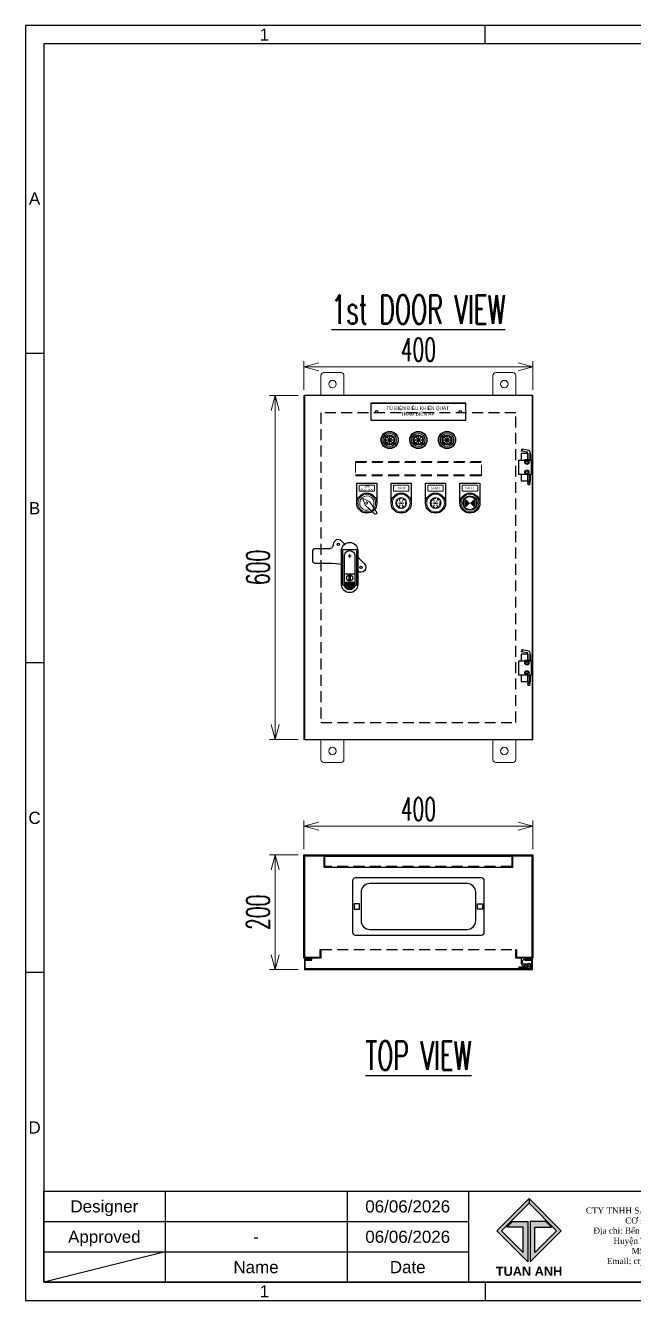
# Model space of a CAD drawing. Header units: millimetres. Extents: x -104279 to -34270, y 22549 to 46153.
# Drawn here: x -104279 to -103218, y 43929 to 46153 of the extents above; entities that cross this region are included whole.
import ezdxf
from ezdxf.enums import TextEntityAlignment as Align

# ---------------------------------------------------------------- set-up
doc = ezdxf.new("R2010")
doc.units = ezdxf.units.MM
doc.header["$LTSCALE"] = 3
for name, pattern in [('ACAD_ISO04W100', [30, 24, -3, 0, -3]), ('ASVLTYPE', [0.75, 0.5, -0.25]), ('HIDDEN', [9.525, 6.35, -3.175])]:
    doc.linetypes.add(name, pattern=pattern)
for name, color, linetype, lineweight in [('0 TĂNG CỨNG', 7, 'Continuous', 15), ('07', 5, 'Continuous', 5), ('@.DM. NÉT ĐỨT', 8, 'HIDDEN', 9), ('Line-Continous', 5, 'Continuous', 5)]:
    doc.layers.add(name, color=color, linetype=linetype, lineweight=lineweight)
for name, color, linetype in [('@.TEXT', 7, 'Continuous'), ('@.VISIBLE', 7, 'Continuous'), ('centerline', 6, 'ACAD_ISO04W100'), ('Comp-sub', 6, 'Continuous'), ('dim', 7, 'Continuous'), ('EQUIPMENT', 4, 'Continuous'), ('equipments', 2, 'Continuous'), ('hw_Punch', 3, 'Continuous'), ('Layer cho khung tu', 7, 'Continuous'), ('METERING', 3, 'Continuous')]:
    doc.layers.add(name, color=color, linetype=linetype)
doc.styles.add('Ann_w01', font='romans.shx', dxfattribs={"width": 0.6, "bigfont": 'chineset.shx'})
doc.styles.add('Arial', font='arial.ttf')
doc.styles.get("Standard").update_dxf_attribs({"font": 'arial.ttf'})
doc.styles.add('Tahoma (Input Text)', font='tahoma.ttf')
doc.dimstyles.new('Dim 01_SC20', dxfattribs={"dimscale": 20, "dimtxt": 2, "dimasz": 1.3, "dimexe": 0.5, "dimexo": 0.5, "dimgap": 0.5, "dimtad": 1, "dimdec": 1, "dimzin": 12, "dimdsep": 46, "dimtxsty": 'Ann_w01', "dimblk": 'OPEN30', "dimcen": 1.5, "dimclrd": 6, "dimclre": 6, "dimclrt": 3, "dimadec": 1, "dimazin": 3, "dimtm": 1e-09, "dimtfac": 1, "dimtdec": 1, "dimtix": 1, "dimtmove": 0, "dimatfit": 3, "dimldrblk": 'OPEN30', "dimfxl": 0, "dimtolj": 1, "dimlwd": 20, "dimlwe": 20, "dimarcsym": 0})

# ---------------------------------------------------------------- blocks, each defined once
blk = doc.blocks.new('A$C4dbb82d6')
at = {"layer": '@.VISIBLE'}
h = blk.add_hatch(color=30, dxfattribs=at)
h.dxf.hatch_style = 1
h.paths.add_polyline_path([(0.21, 4.97), (3.62, 1.56), (3.62, 5.97), (1.92, 5.97), (1.3, 5.35), (3.12, 5.35), (3.12, 2.59), (0.74, 4.97), (3.75, 7.98), (3.75, 8.51)])
h = blk.add_hatch(color=150, dxfattribs=at)
h.dxf.hatch_style = 1
h.paths.add_polyline_path([(6.76, 4.97), (4.37, 2.59), (4.37, 5.35), (6.2, 5.35), (5.58, 5.97), (3.88, 5.97), (3.88, 1.56), (7.29, 4.97), (3.75, 8.51), (3.75, 7.98)])
at = {"layer": '@.VISIBLE', "color": 30}
blk.add_lwpolyline([(3.62, 5.97), (3.62, 1.56), (0.21, 4.97), (3.75, 8.51), (3.75, 7.98), (0.74, 4.97), (3.12, 2.59), (3.12, 5.35), (1.3, 5.35), (1.92, 5.97)], close=True, dxfattribs=at)
at = {"layer": '@.VISIBLE', "color": 150}
blk.add_lwpolyline([(3.88, 5.97), (3.88, 1.56), (7.29, 4.97), (3.75, 8.51), (3.75, 7.98), (6.76, 4.97), (4.37, 2.59), (4.37, 5.35), (6.2, 5.35), (5.58, 5.97)], close=True, dxfattribs=at)
at = {"layer": '@.VISIBLE', "color": 30, "insert": (3.75, 0.51), "char_height": 1, "attachment_point": 5, "style": 'Ann_w01'}
blk.add_mtext_dynamic_manual_height_columns('{\\fArial|b1|i0|c0|p34;\\W1;TUAN ANH}', width=7.5, gutter_width=49.6, heights=[0], dxfattribs=at)
blk = doc.blocks.new('KHUNG BAN VE (Made by Tung)')
at = {"layer": '@.VISIBLE', "color": 8}
for p, q in [((75.75, 207), (75.75, 210)), ((3, 156), (0, 156)), ((3, 105), (0, 105)), ((3, 54), (0, 54)), ((23, 18), (23, 3)), ((53, 18), (53, 3)), ((73, 18), (73, 3)), ((3, 13), (73, 13)), ((3, 8), (73, 8)), ((23, 8), (3, 3)), ((75.75, 3), (75.75, 0))]:
    blk.add_line(p, q, dxfattribs=at)
for points in [[(0, 0), (297, 0), (297, 210), (0, 210)], [(3, 3), (294, 3), (294, 207), (3, 207)], [(3, 18), (294, 18), (294, 3), (3, 3)]]:
    blk.add_lwpolyline(points, close=True, dxfattribs=at)
at = {"xscale": 1.5, "yscale": 1.5, "zscale": 1.5}
blk.add_blockref('A$C4dbb82d6', (77.375, 4.041), dxfattribs=at)
at = {"layer": '@.TEXT', "color": 1, "style": 'Arial'}
for s, p in [('1', (39.375, 208.5)), ('A', (1.5, 181.5)), ('B', (1.5, 130.5)), ('C', (1.5, 79.5)), ('D', (1.5, 28.5)), ('06/06/2026', (63, 15.5)), ('06/06/2026', (63, 10.5)), ('1', (39.375, 1.5))]:
    blk.add_text(s, height=2, dxfattribs=at).set_placement(p, align=Align.MIDDLE_CENTER)
at = {"layer": '@.TEXT', "color": 2, "style": 'Arial'}
for s, p in [('Designer', (13, 15.5)), ('Approved', (13, 10.5)), ('Name', (38, 5.5)), ('Date', (63, 5.5))]:
    blk.add_text(s, height=2, dxfattribs=at).set_placement(p, align=Align.MIDDLE_CENTER)
at = {"layer": '@.TEXT', "color": 1, "style": 'Arial'}
for tag, height, p in [('DESIGNER_NAME', 2, (38, 15.5)), ('PROJECT_CODE', 2, (258.5, 15.5)), ('SCALE', 2, (289, 15.5)), ('APPROVED_NAME', 2, (38, 10.5)), ('CUSTOMER_NAME', 2, (258.5, 10.5)), ('PAGE', 2, (289, 10.5)), ('DRAWING_NAME', 4, (173, 8)), ('TOTAL', 2, (289, 5.5))]:
    blk.add_attdef(tag, text='', height=height, dxfattribs=at).set_placement(p, align=Align.MIDDLE_CENTER)
at = {"layer": '@.VISIBLE', "color": 30, "insert": (106, 10.5), "char_height": 1, "attachment_point": 5, "style": 'Ann_w01'}
blk.add_mtext_dynamic_manual_height_columns('{\\fTimes New Roman|b0|i0|c0|p18;\\W1;CTY TNHH SẢN XUẤT & THƯƠNG MẠI CƠ ĐIỆN TUẤN ANH\\PĐịa chỉ: Bến phà Vạn Phúc, Xã Ninh Sở, Huyện Thanh Trì, TP. Hà Nội\\PMST: 01081588698\\PEmail: ctytuananh68@gmail.com}', width=28.70976, gutter_width=99.197, heights=[0], dxfattribs=at)
blk = doc.blocks.new('HL036-1 Front')
at = {"layer": 'EQUIPMENT', "linetype": 'Continuous'}
for points in [[(4.7, 24), (-6.8, 24), (-6.8, 12.5)], [(4.7, 12.5), (4.7, 25.5), (4.5, 25.9), (4.2, 26.3), (3.8, 26.5), (-6, 28.2), (-5.7, 30.1), (-5.3, 32.1), (-6, 28.2)], [(-5.3, 32.1), (4.5, 30.4), (5.9, 29.9), (7, 29.2), (7.9, 28.1), (8.4, 26.8), (8.6, 25.5), (8.6, 12.5)], [(8.6, 24), (9.7, 24), (9.7, 12.6), (-1, 12.6), (-1, 12.5)], [(4.6, 24), (4.6, 12.6)], [(-6.8, -12.5), (-6.8, -24), (4.7, -24)], [(8.6, -24), (9.7, -24), (9.7, -12.6), (-1, -12.6), (-1, -12.5)], [(4.6, -24), (4.6, -12.6)], [(4.7, -12.5), (4.7, -24.5), (8.6, -24.5), (8.6, -12.5)], [(8.7, -24), (8.7, -12.6)], [(8.6, -27.5), (8.6, -25.2), (4.7, -25.2), (4.7, -27.5)], [(5.2, -24.5), (5.2, -24.5)], [(5.2, -25.1), (5.2, -25.2)], [(8.1, -24.5), (8.1, -24.5)], [(8.1, -25.1), (8.1, -25.2)]]:
    blk.add_lwpolyline(points, dxfattribs=at)
at = {"layer": 'EQUIPMENT', "color": 8, "linetype": 'Continuous'}
blk.add_lwpolyline([(-10.8, -12.5), (-10.8, 12.5), (10.8, 12.5), (10.8, -12.5)], close=True, dxfattribs=at)
at = {"layer": 'EQUIPMENT', "linetype": 'Continuous'}
for points in [[(4.3, -24.5), (9, -24.5), (9, -25.1), (4.3, -25.1)], [(5.6, -30.5), (4.7, -27.5), (8.6, -27.5), (7.7, -30.5)]]:
    blk.add_lwpolyline(points, close=True, dxfattribs=at)
at = {"layer": 'EQUIPMENT', "color": 8, "linetype": 'Continuous'}
for centre, radius in [((3.2, 8.5), 3.75), ((3.2, 8.5), 2.25), ((3.2, -8.5), 3.75), ((3.2, -8.5), 2.25)]:
    blk.add_circle(centre, radius, dxfattribs=at)
blk = doc.blocks.new('HL036-1 Top')
at = {"layer": 'centerline'}
blk.add_lwpolyline([(0, -3), (0, 0.5)], dxfattribs=at)
at = {"layer": 'equipments'}
blk.add_line((-1.6, -15.5), (1.4, -17.2), dxfattribs=at)
blk.add_lwpolyline([(0.8, -10.6), (-4.7, -15.5, -0.18395), (-5.4, -15.8), (-14, -15.8), (-14, -17.8), (-5.4, -17.8, 0.18395), (-3.4, -17), (2.1, -12.1, -3.283219), (1.5, -14.4), (-0.4, -15.1, 3.290044), (0.8, -10.6), (-5, -10.6, -0.414214), (-7.5, -8.1), (-7.5, -5, -0.414214), (-5, -2.5), (6.5, -2.5), (6.5, 0), (-8, 0, 0.414214), (-10, -2), (-10, -8.9, 0.268353), (-8.5, -11.5), (-3.5, -14.4)], format="xyb", dxfattribs=at)
for points in [[(-2.2, 0), (-2.2, -0.5), (-3.8, -2.5)], [(2.2, 0), (2.2, -0.5), (3.8, -2.5)], [(-14, -15.8), (-13.9, -15.8)], [(-13.5, -15.8), (-12.5, -15.8)], [(-13.5, -17.8), (-12.5, -17.8)], [(-4.2, -10.6), (-4.2, -14)], [(2.2, -0.5), (-2.2, -0.5)]]:
    blk.add_lwpolyline(points, dxfattribs=at)
at = {"layer": 'equipments', "color": 8}
blk.add_circle((3.5, -13.7), 2.1, dxfattribs=at)
blk = doc.blocks.new('tai treo')
at = {"layer": '0 TĂNG CỨNG'}
blk.add_lwpolyline([(20, -20), (-20, -20), (-20, 15, -0.414214), (-15, 20), (15, 20, -0.414214), (20, 15)], format="xyb", close=True, dxfattribs=at)
blk.add_circle((0, 0), 6.5, dxfattribs=at)
blk = doc.blocks.new('_Open30')
at = {"color": 0, "linetype": 'ByBlock', "lineweight": -2}
for p, q in [((-1, 0.268), (0, 0)), ((0, 0), (-1, -0.268)), ((0, 0), (-1, 0))]:
    blk.add_line(p, q, dxfattribs=at)
blk = doc.blocks.new('*D678')
at = {"layer": '@.VISIBLE', "color": 6, "lineweight": 20}
for p, q in [((-103803.1, 45507.9), (-103853.1, 45507.9)), ((-103843.1, 44933.9), (-103843.1, 45481.9)), ((-103803.1, 44907.9), (-103853.1, 44907.9))]:
    blk.add_line(p, q, dxfattribs=at)
at = {"layer": 'Defpoints', "color": 0}
for p in [(-103843.1, 45507.9), (-103793.1, 45507.9), (-103793.1, 44907.9)]:
    blk.add_point(p, dxfattribs=at)
at = {"layer": '@.VISIBLE', "color": 6, "lineweight": 20, "xscale": 26, "yscale": 26, "zscale": 26}
for p, rotation in [((-103843.1, 45507.9), 90), ((-103843.1, 44907.9), 270)]:
    blk.add_blockref('_Open30', p, dxfattribs=dict(at, rotation=rotation))
at = {"layer": '@.VISIBLE', "color": 3, "insert": (-103873.1, 45207.9), "char_height": 40, "attachment_point": 5, "rotation": 90, "style": 'Ann_w01'}
blk.add_mtext('\\A1;600', dxfattribs=at)
blk = doc.blocks.new('*D683')
at = {"layer": '@.VISIBLE', "color": 6, "lineweight": 20}
for p, q in [((-103793.1, 45517.9), (-103793.1, 45567.9)), ((-103393.1, 45517.9), (-103393.1, 45567.9)), ((-103767.1, 45557.9), (-103419.1, 45557.9))]:
    blk.add_line(p, q, dxfattribs=at)
at = {"layer": 'Defpoints', "color": 0}
for p in [(-103393.1, 45557.9), (-103793.1, 45507.9), (-103393.1, 45507.9)]:
    blk.add_point(p, dxfattribs=at)
at = {"layer": '@.VISIBLE', "color": 6, "lineweight": 20, "xscale": 26, "yscale": 26, "zscale": 26, "rotation": 180}
blk.add_blockref('_Open30', (-103793.1, 45557.9), dxfattribs=at)
at = {"layer": '@.VISIBLE', "color": 6, "lineweight": 20, "xscale": 26, "yscale": 26, "zscale": 26}
blk.add_blockref('_Open30', (-103393.1, 45557.9), dxfattribs=at)
at = {"layer": '@.VISIBLE', "color": 3, "insert": (-103593.1, 45587.9), "char_height": 40, "attachment_point": 5, "style": 'Ann_w01'}
blk.add_mtext('\\A1;400', dxfattribs=at)
blk = doc.blocks.new('*D685')
at = {"layer": '@.VISIBLE', "color": 6, "lineweight": 20}
for p, q in [((-103803.1, 44706.6), (-103853.1, 44706.6)), ((-103843.1, 44680.6), (-103843.1, 44532.6)), ((-103803.1, 44506.6), (-103853.1, 44506.6))]:
    blk.add_line(p, q, dxfattribs=at)
at = {"layer": 'Defpoints', "color": 0}
for p in [(-103793.1, 44706.6), (-103843.1, 44506.6), (-103793.1, 44506.6)]:
    blk.add_point(p, dxfattribs=at)
at = {"layer": '@.VISIBLE', "color": 6, "lineweight": 20, "xscale": 26, "yscale": 26, "zscale": 26}
for p, rotation in [((-103843.1, 44706.6), 90), ((-103843.1, 44506.6), 270)]:
    blk.add_blockref('_Open30', p, dxfattribs=dict(at, rotation=rotation))
at = {"layer": '@.VISIBLE', "color": 3, "insert": (-103873.1, 44606.6), "char_height": 40, "attachment_point": 5, "rotation": 90, "style": 'Ann_w01'}
blk.add_mtext('\\A1;200', dxfattribs=at)
blk = doc.blocks.new('*D686')
at = {"layer": '@.VISIBLE', "color": 6, "lineweight": 20}
for p, q in [((-103793.1, 44716.6), (-103793.1, 44766.6)), ((-103767.1, 44756.6), (-103419.1, 44756.6)), ((-103393.1, 44716.6), (-103393.1, 44766.6))]:
    blk.add_line(p, q, dxfattribs=at)
at = {"layer": 'Defpoints', "color": 0}
for p in [(-103393.1, 44756.6), (-103793.1, 44706.6), (-103393.1, 44706.6)]:
    blk.add_point(p, dxfattribs=at)
at = {"layer": '@.VISIBLE', "color": 6, "lineweight": 20, "xscale": 26, "yscale": 26, "zscale": 26, "rotation": 180}
blk.add_blockref('_Open30', (-103793.1, 44756.6), dxfattribs=at)
at = {"layer": '@.VISIBLE', "color": 6, "lineweight": 20, "xscale": 26, "yscale": 26, "zscale": 26}
blk.add_blockref('_Open30', (-103393.1, 44756.6), dxfattribs=at)
at = {"layer": '@.VISIBLE', "color": 3, "insert": (-103593.1, 44786.6), "char_height": 40, "attachment_point": 5, "style": 'Ann_w01'}
blk.add_mtext('\\A1;400', dxfattribs=at)
blk = doc.blocks.new('*U531')
at = {"color": 1}
for p, q in [((-7.5, 0), (7.5, 0)), ((5.3, 5.3), (-5.3, -5.3)), ((-5.3, 5.3), (5.3, -5.3)), ((0, -7.5), (0, 7.5))]:
    blk.add_line(p, q, dxfattribs=at)
for radius in [15, 14.5]:
    blk.add_circle((0, 0), radius)
for radius in [8.5, 7.5]:
    blk.add_circle((0, 0), radius, dxfattribs=at)
at = {"layer": 'hw_Punch'}
blk.add_circle((0, 0), 11.5, dxfattribs=at)
blk = doc.blocks.new('*U529')
at = {"color": 2}
for p, q in [((5.3, 5.3), (-5.3, -5.3)), ((-5.3, 5.3), (5.3, -5.3)), ((0, -7.5), (0, 7.5)), ((-7.5, 0), (7.5, 0))]:
    blk.add_line(p, q, dxfattribs=at)
for radius in [15, 14.5]:
    blk.add_circle((0, 0), radius)
for radius in [8.5, 7.5]:
    blk.add_circle((0, 0), radius, dxfattribs=at)
at = {"layer": 'hw_Punch'}
blk.add_circle((0, 0), 11.5, dxfattribs=at)
blk = doc.blocks.new('*U530')
at = {"color": 3}
for p, q in [((5.3, 5.3), (-5.3, -5.3)), ((-5.3, 5.3), (5.3, -5.3)), ((0, -7.5), (0, 7.5)), ((-7.5, 0), (7.5, 0))]:
    blk.add_line(p, q, dxfattribs=at)
for radius in [15, 14.5]:
    blk.add_circle((0, 0), radius)
for radius in [8.5, 7.5]:
    blk.add_circle((0, 0), radius, dxfattribs=at)
at = {"layer": 'hw_Punch'}
blk.add_circle((0, 0), 11.5, dxfattribs=at)
blk = doc.blocks.new('AB301-3-1.2')
at = {"layer": 'equipments'}
h = blk.add_hatch(dxfattribs=at)
h.set_pattern_fill('ACAD_ISO08W100', color=256, scale=0.2)
h.set_pattern_definition([(0, (-457.6669, 429.8814), (0, 1), [4.8, -0.6, 1.2, -0.6])])
h.paths.add_polyline_path([(-6.2, -45.5, 0.414214), (-8.2, -47.5), (-8.2, -49.8, 0.414214), (0, -58, 0.414214), (8.2, -49.8), (8.2, -47.5, 0.414214), (6.2, -45.5)])
at = {"layer": 'centerline'}
for p, q in [((-2.5, 0), (2.5, 0)), ((0, 2.5), (0, -2.5))]:
    blk.add_line(p, q, dxfattribs=at)
at = {"layer": 'equipments'}
blk.add_line((-9.2, -31.5), (9.2, -31.5), dxfattribs=at)
at = {"layer": 'equipments', "color": 8}
for points in [[(-8.6, 20.6), (-14, 26, 0.668179), (-28.5, 20, -0.414214), (-36, 12.5), (-60, 12.5, 0.414214), (-65, 7.5), (-65, -7.5, 0.414214), (-60, -12.5), (-31.6, -12.5), (-23.5, -12.9), (-14.2, -14.1)], [(14.2, -2.2), (26, -14, -0.979003), (14.2, -26.3)]]:
    blk.add_lwpolyline(points, format="xyb", dxfattribs=at)
at = {"layer": 'equipments'}
for points in [[(14.2, 9.2), (14.2, -49.8, -0.414214), (0, -64), (0, -64, -0.414214), (-14.2, -49.8), (-14.2, 9.2, -0.414214), (0, 23.5), (0, 23.5, -0.414214)], [(9.2, 0), (9.2, -49.8, -0.414214), (0, -59, -0.414214), (-9.2, -49.8), (-9.2, 0, -0.414214), (0, 9.2, -0.414214)], [(8.2, -49.8, -0.414214), (0, -58, -0.414214), (-8.2, -49.8), (-8.2, -47.5, -0.414214), (-6.2, -45.5), (6.2, -45.5, -0.414214), (8.2, -47.5)]]:
    blk.add_lwpolyline(points, format="xyb", close=True, dxfattribs=at)
at = {"layer": 'equipments', "color": 8}
blk.add_lwpolyline([(-12, 11.2), (12, 11.2), (12, -51.8), (-12, -51.8)], close=True, dxfattribs=at)
at = {"layer": 'equipments'}
blk.add_lwpolyline([(-1, -35), (1, -35), (1, -42), (-1, -42)], close=True, dxfattribs=at)
at = {"layer": 'equipments', "color": 8}
for centre in [(-20, 20), (20, -20)]:
    blk.add_circle(centre, 2.05, dxfattribs=at)
at = {"layer": 'equipments'}
blk.add_circle((0, -38.5), 5.5, dxfattribs=at)
blk = doc.blocks.new('NN XANH')
blk.add_lwpolyline([(-22412.7, -2947.4), (-22412.7, -2912.4), (-22377.7, -2912.4), (-22377.7, -2947.4)])
blk.add_circle((-22395.2, -2947.4), 17.5)
at = {"layer": 'Line-Continous', "color": 3, "linetype": 'ASVLTYPE', "lineweight": 13, "ltscale": 3}
for p, q in [((-22395.2, -2947.4), (-22403.2, -2947.4)), ((-22399.4, -2940.5), (-22395.2, -2947.4)), ((-22399.4, -2954.2), (-22395.2, -2947.4)), ((-22391, -2940.5), (-22395.2, -2947.4)), ((-22391, -2954.2), (-22395.2, -2947.4)), ((-22395.2, -2947.4), (-22387.2, -2947.4))]:
    blk.add_line(p, q, dxfattribs=at)
at = {"layer": 'Line-Continous', "color": 171, "linetype": 'Continuous', "lineweight": 13}
blk.add_lwpolyline([(-22407.7, -2926.4), (-22382.7, -2926.4, 0.414214), (-22381.7, -2925.4), (-22381.7, -2917.4, 0.414214), (-22382.7, -2916.4), (-22407.7, -2916.4, 0.414214), (-22408.7, -2917.4), (-22408.7, -2925.4, 0.414214)], format="xyb", close=True, dxfattribs=at)
blk.add_lwpolyline([(-22407.7, -2926.4), (-22382.7, -2926.4, 0.414214), (-22381.7, -2925.4), (-22381.7, -2917.4, 0.414214), (-22382.7, -2916.4), (-22407.7, -2916.4, 0.414214), (-22408.7, -2917.4), (-22408.7, -2925.4, 0.414214)], format="xyb", close=True, dxfattribs=at)
at = {"layer": 'Line-Continous', "color": 133, "linetype": 'Continuous', "lineweight": 13}
blk.add_circle((-22395.2, -2947.4), 15.4, dxfattribs=at)
at = {"layer": 'Line-Continous', "color": 3, "linetype": 'Continuous', "lineweight": 13}
blk.add_circle((-22395.2, -2947.4), 9.5, dxfattribs=at)
at = {"layer": 'Line-Continous', "color": 3, "linetype": 'ASVLTYPE', "lineweight": 13, "ltscale": 3}
blk.add_circle((-22395.2, -2947.4), 8, dxfattribs=at)
at = {"layer": 'Layer cho khung tu', "color": 7}
blk.add_attdef('N.N.XANH', text='', height=3.3, dxfattribs=at).set_placement((-22395.2, -2921.1), align=Align.MIDDLE_CENTER)
blk = doc.blocks.new('A$C599517BA')
at = {"layer": '07', "color": 171, "lineweight": 13}
blk.add_arc((0, 0), 12.5, 328.5529, 296.3309, dxfattribs=at)
blk = doc.blocks.new('*U699')
blk.add_lwpolyline([(-22472.7, -2947.4), (-22472.7, -2912.4), (-22437.7, -2912.4), (-22437.7, -2947.4)])
blk.add_circle((-22455.2, -2947.4), 17.5)
at = {"layer": '07', "color": 171, "lineweight": 13}
for p, q in [((-22461.8, -2939.4), (-22462.3, -2939.4)), ((-22462.3, -2939.4), (-22462.3, -2939.9)), ((-22458.1, -2951.2), (-22462.3, -2939.9)), ((-22461.8, -2939.4), (-22451, -2944.8)), ((-22441, -2966.6), (-22458, -2951.3)), ((-22450.8, -2944.9), (-22437.6, -2963.6)), ((-22437.8, -2965.1), (-22439.4, -2966.6))]:
    blk.add_line(p, q, dxfattribs=at)
blk.add_circle((-22455.2, -2947.4), 1.93, dxfattribs=at)
for centre, radius, start, end in [((-22457.7, -2951), 0.398, 200.5201, 228.1542), ((-22451.2, -2945.2), 0.398, 35.4161, 63.5784), ((-22440.2, -2965.7), 1.19, 228.1542, 311.7852), ((-22438.6, -2964.2), 1.19, 311.7852, 35.4161)]:
    blk.add_arc(centre, radius, start, end, dxfattribs=at)
at = {"layer": 'Line-Continous', "color": 171, "linetype": 'Continuous', "lineweight": 13}
blk.add_lwpolyline([(-22467.7, -2926.4), (-22442.7, -2926.4, 0.414214), (-22441.7, -2925.4), (-22441.7, -2917.4, 0.414214), (-22442.7, -2916.4), (-22467.7, -2916.4, 0.414214), (-22468.7, -2917.4), (-22468.7, -2925.4, 0.414214)], format="xyb", close=True, dxfattribs=at)
blk.add_lwpolyline([(-22467.7, -2926.4), (-22442.7, -2926.4, 0.414214), (-22441.7, -2925.4), (-22441.7, -2917.4, 0.414214), (-22442.7, -2916.4), (-22467.7, -2916.4, 0.414214), (-22468.7, -2917.4), (-22468.7, -2925.4, 0.414214)], format="xyb", close=True, dxfattribs=at)
at = {"layer": 'Line-Continous', "color": 133, "linetype": 'Continuous', "lineweight": 13}
blk.add_circle((-22455.2, -2947.4), 15.4, dxfattribs=at)
at = {"layer": 'Layer cho khung tu', "color": 7}
blk.add_blockref('A$C599517BA', (-22455.2, -2947.4), dxfattribs=at)
for tag, p in [('AUTO', (-22462.4, -2924)), ('OFF', (-22454.6, -2918.8)), ('MAN', (-22447.3, -2923.8))]:
    blk.add_attdef(tag, text='', height=3.3, dxfattribs=at).set_placement(p, align=Align.MIDDLE_CENTER)
blk = doc.blocks.new('NN ĐỎ')
blk.add_lwpolyline([(-22352.7, -2947.4), (-22352.7, -2912.4), (-22317.7, -2912.4), (-22317.7, -2947.4)])
blk.add_circle((-22335.2, -2947.4), 17.5)
at = {"layer": 'Line-Continous', "color": 1, "linetype": 'ASVLTYPE', "lineweight": 13, "ltscale": 3}
for p, q in [((-22335.2, -2947.4), (-22343.2, -2947.4)), ((-22339.4, -2940.5), (-22335.2, -2947.4)), ((-22339.4, -2954.2), (-22335.2, -2947.4)), ((-22331, -2940.5), (-22335.2, -2947.4)), ((-22331, -2954.2), (-22335.2, -2947.4)), ((-22335.2, -2947.4), (-22327.2, -2947.4))]:
    blk.add_line(p, q, dxfattribs=at)
at = {"layer": 'Line-Continous', "color": 171, "linetype": 'Continuous', "lineweight": 13}
blk.add_lwpolyline([(-22347.7, -2926.4), (-22322.7, -2926.4, 0.414214), (-22321.7, -2925.4), (-22321.7, -2917.4, 0.414214), (-22322.7, -2916.4), (-22347.7, -2916.4, 0.414214), (-22348.7, -2917.4), (-22348.7, -2925.4, 0.414214)], format="xyb", close=True, dxfattribs=at)
at = {"layer": 'Line-Continous', "color": 133, "linetype": 'Continuous', "lineweight": 13}
blk.add_circle((-22335.2, -2947.4), 15.4, dxfattribs=at)
at = {"layer": 'Line-Continous', "color": 1, "linetype": 'Continuous', "lineweight": 13}
blk.add_circle((-22335.2, -2947.4), 9.5, dxfattribs=at)
at = {"layer": 'Line-Continous', "color": 1, "linetype": 'ASVLTYPE', "lineweight": 13, "ltscale": 3}
blk.add_circle((-22335.2, -2947.4), 8, dxfattribs=at)
at = {"layer": 'Layer cho khung tu', "color": 7}
blk.add_attdef('N.N.ĐỎ', text='', height=3.3, dxfattribs=at).set_placement((-22334.5, -2921.1), align=Align.MIDDLE_CENTER)
blk = doc.blocks.new('A$C05D84037')
at = {"layer": 'Comp-sub'}
for points in [[(-7, 7, 0.198912), (-10, 0, 0.198912), (-7, -7), (0, 0)], [(7, 7, -0.198912), (10, 0, -0.198912), (7, -7), (0, 0)]]:
    blk.add_hatch(color=2, dxfattribs=at).paths.add_polyline_path(points)
at = {"layer": 'METERING', "color": 2}
for radius in [12.5, 11.5]:
    blk.add_circle((0, 0), radius, dxfattribs=at)
blk = doc.blocks.new('PHA B')
blk.add_lwpolyline([(-22384.2, -2847.4), (-22384.2, -2812.4), (-22349.2, -2812.4), (-22349.2, -2847.4)])
blk.add_circle((-22366.7, -2847.4), 17.5)
at = {"layer": 'Line-Continous', "color": 171, "linetype": 'Continuous', "lineweight": 13}
blk.add_lwpolyline([(-22379.2, -2826.4), (-22354.2, -2826.4, 0.414214), (-22353.2, -2825.4), (-22353.2, -2817.4, 0.414214), (-22354.2, -2816.4), (-22379.2, -2816.4, 0.414214), (-22380.2, -2817.4), (-22380.2, -2825.4, 0.414214)], format="xyb", close=True, dxfattribs=at)
blk.add_lwpolyline([(-22379.2, -2826.4), (-22354.2, -2826.4, 0.414214), (-22353.2, -2825.4), (-22353.2, -2817.4, 0.414214), (-22354.2, -2816.4), (-22379.2, -2816.4, 0.414214), (-22380.2, -2817.4), (-22380.2, -2825.4, 0.414214)], format="xyb", close=True, dxfattribs=at)
at = {"layer": 'Line-Continous', "color": 133, "linetype": 'Continuous', "lineweight": 13}
blk.add_circle((-22366.7, -2847.4), 15.4, dxfattribs=at)
at = {"layer": 'Layer cho khung tu', "color": 7}
blk.add_blockref('A$C05D84037', (-22366.7, -2847.4), dxfattribs=at)
blk.add_attdef('PHA.B', text='', height=3.3, dxfattribs=at).set_placement((-22366.8, -2821.1), align=Align.MIDDLE_CENTER)

msp = doc.modelspace()

# ---------------------------------------------------------------- linework, layer by layer
at = {"layer": '@.DM. NÉT ĐỨT', "linetype": 'HIDDEN'}
for p, q in [((-103703.1, 45391.37), (-103483.1, 45391.37)), ((-103703.1, 45369.37), (-103483.1, 45369.37))]:
    msp.add_line(p, q, dxfattribs=at)
at = {"layer": '@.DM. NÉT ĐỨT'}
msp.add_lwpolyline([(-103703.1, 45367.87), (-103483.1, 45367.87), (-103483.1, 45392.87), (-103703.1, 45392.87)], close=True, dxfattribs=at)
at = {"layer": '@.VISIBLE'}
msp.add_line((-103676.1, 45494.87), (-103510.1, 45494.87), dxfattribs=at)
at = {"layer": '@.VISIBLE', "linetype": 'HIDDEN'}
msp.add_line((-103763.1, 44541.64), (-103423.1, 44541.64), dxfattribs=at)
at = {"layer": '@.VISIBLE'}
for points in [[(-103793.1, 44907.87), (-103393.1, 44907.87), (-103393.1, 45507.87), (-103793.1, 45507.87)], [(-103676.1, 45464.87), (-103510.1, 45464.87), (-103510.1, 45494.87), (-103676.1, 45494.87)], [(-103763.1, 44541.64), (-103763.1, 44526.64), (-103793.1, 44526.64), (-103793.1, 44706.64), (-103393.1, 44706.64), (-103393.1, 44526.64), (-103423.1, 44526.64), (-103423.1, 44541.64), (-103421.6, 44541.64), (-103421.6, 44528.14), (-103394.6, 44528.14), (-103394.6, 44704.64), (-103791.6, 44704.64), (-103791.6, 44528.14), (-103764.6, 44528.14), (-103764.6, 44541.64)], [(-103705.1, 44612.14), (-103696.1, 44612.14), (-103696.1, 44621.14), (-103705.1, 44621.14)], [(-103481.1, 44612.14), (-103490.1, 44612.14), (-103490.1, 44621.14), (-103481.1, 44621.14)]]:
    msp.add_lwpolyline(points, close=True, dxfattribs=at)
at = {"layer": '@.VISIBLE', "color": 4}
msp.add_lwpolyline([(-103792.1, 44907.87), (-103394.1, 44907.87), (-103394.1, 45507.87), (-103792.1, 45507.87)], close=True, dxfattribs=at)
at = {"layer": '@.VISIBLE', "linetype": 'HIDDEN'}
msp.add_lwpolyline([(-103763.1, 44937.87), (-103423.1, 44937.87), (-103423.1, 45477.87), (-103763.1, 45477.87)], close=True, dxfattribs=at)
at = {"layer": '@.VISIBLE', "color": 3}
msp.add_lwpolyline([(-103428.6, 44704.64), (-103428.6, 44684.64), (-103757.6, 44684.64), (-103757.6, 44704.64)], close=True, dxfattribs=at)
at = {"layer": '@.VISIBLE', "color": 3, "linetype": 'HIDDEN'}
msp.add_lwpolyline([(-103430.1, 44704.64), (-103430.1, 44686.14), (-103756.1, 44686.14), (-103756.1, 44704.64)], dxfattribs=at)
at = {"layer": '@.VISIBLE'}
for points in [[(-103703.1, 44566.64), (-103483.1, 44566.64, 0.4142136), (-103478.1, 44571.64), (-103478.1, 44661.64, 0.4142136), (-103483.1, 44666.64), (-103703.1, 44666.64, 0.4142136), (-103708.1, 44661.64), (-103708.1, 44571.64, 0.4142136)], [(-103678.1, 44576.64), (-103508.1, 44576.64, 0.4142136), (-103493.1, 44591.64), (-103493.1, 44641.64, 0.4142136), (-103508.1, 44656.64), (-103678.1, 44656.64, 0.4142136), (-103693.1, 44641.64), (-103693.1, 44591.64, 0.4142136)]]:
    msp.add_lwpolyline(points, format="xyb", close=True, dxfattribs=at)
at = {"layer": '@.VISIBLE', "color": 4}
msp.add_lwpolyline([(-103407.07, 44524.64), (-103407.1, 44523.14), (-103395.6, 44523.14), (-103395.6, 44508.14), (-103790.6, 44508.14), (-103790.6, 44523.14), (-103779.1, 44523.14), (-103779.1, 44524.64), (-103792.1, 44524.64), (-103792.1, 44506.64), (-103394.1, 44506.64), (-103394.1, 44524.64), (-103407.1, 44524.64)], dxfattribs=at)
at = {"layer": '@.VISIBLE'}
for centre in [(-103666.1, 45479.87), (-103520.1, 45479.87)]:
    msp.add_circle(centre, 2, dxfattribs=at)

# ---------------------------------------------------------------- block references
for name, p in [('tai treo', (-103743.1, 45527.87)), ('*U531', (-103643.1, 45430.37)), ('*U529', (-103593.1, 45430.37)), ('*U530', (-103543.1, 45430.37)), ('HL036-1 Top', (-103403.7, 44526.64))]:
    msp.add_blockref(name, p)
at = {"xscale": -1}
msp.add_blockref('tai treo', (-103443.1, 45527.87), dxfattribs=at)
msp.add_blockref('*U699', (-81227.9, 48267.69)).add_auto_attribs({'MAN': 'MAN', 'AUTO': 'ATUO', 'OFF': 'OFF'})
ref = msp.add_blockref('NN ĐỎ', (-81287.9, 48267.69))
ref.add_attrib('N.N.ĐỎ', 'STOP', dxfattribs={"layer": 'Layer cho khung tu', "color": 7, "height": 4, "style": 'Tahoma (Input Text)'}).set_placement((-103622.37, 45346.55), align=Align.MIDDLE_CENTER)
ref = msp.add_blockref('NN XANH', (-81167.9, 48267.69))
ref.add_attrib('N.N.XANH', 'START', dxfattribs={"layer": 'Layer cho khung tu', "color": 7, "height": 4, "style": 'Tahoma (Input Text)'}).set_placement((-103563.15, 45346.55), align=Align.MIDDLE_CENTER)
ref = msp.add_blockref('PHA B', (-81136.38, 48167.69))
ref.add_attrib('PHA.B', 'FAULT', dxfattribs={"layer": 'Layer cho khung tu', "color": 7, "height": 4, "style": 'Tahoma (Input Text)'}).set_placement((-103503.18, 45346.62), align=Align.MIDDLE_CENTER)
at = {"xscale": -1, "rotation": 180}
msp.add_blockref('tai treo', (-103743.1, 44887.87), dxfattribs=at)
at = {"rotation": 180}
msp.add_blockref('tai treo', (-103443.1, 44887.87), dxfattribs=at)
at = {"layer": '@.VISIBLE'}
ref = msp.add_blockref('KHUNG BAN VE (Made by Tung)', (-104278.91, 43929.43), dxfattribs=dict(at, xscale=10.59000846503857, yscale=10.59000846503857, zscale=10.59000846503857))
ref.add_attrib('APPROVED_NAME', '-', dxfattribs={"layer": '@.TEXT', "color": 1, "height": 21.18, "style": 'Arial'}).set_placement((-103876.49, 44040.62), align=Align.MIDDLE_CENTER)
at = {"layer": 'EQUIPMENT'}
msp.add_blockref('AB301-3-1.2', (-103713.1, 45228.12), dxfattribs=at)
at = {"layer": 'equipments'}
for p in [(-103406.9, 45382.87), (-103406.9, 45032.87)]:
    msp.add_blockref('HL036-1 Front', p, dxfattribs=at)

# ---------------------------------------------------------------- texts
at = {"layer": '@.VISIBLE', "insert": (-103594.17, 45480.22), "char_height": 6, "attachment_point": 5, "style": 'Arial'}
msp.add_mtext_dynamic_manual_height_columns('{\\fArial|b0|i0|c163|p34;TỦ ĐIỆN ĐIỀU KHIỂN QUẠT\\PTRẠM BIẾN ÁP }', width=187.0575, gutter_width=99.2, heights=[0], dxfattribs=at)
at = {"layer": 'dim', "color": 2, "char_height": 50, "attachment_point": 5, "style": 'Ann_w01'}
for s, insert in [('\\A1;{\\L1st DOOR VIEW}', (-103593.1, 45657.87)), ('\\A1;{\\LTOP VIEW}', (-103593.1, 44356.64))]:
    msp.add_mtext(s, dxfattribs=dict(at, insert=insert))

# ---------------------------------------------------------------- dimensions: what is measured, and where the dimension line sits
at = {"layer": '@.VISIBLE'}
for base, p1, p2, picture, middle in [((-103393.1, 45557.87), (-103793.1, 45507.87), (-103393.1, 45507.87), '*D683', (-103593.1, 45587.87)), ((-103393.1, 44756.64), (-103793.1, 44706.64), (-103393.1, 44706.64), '*D686', (-103593.1, 44786.64))]:
    dim = msp.add_linear_dim(base=base, p1=p1, p2=p2, dimstyle='Dim 01_SC20', dxfattribs=at)
    dim.commit()
    dim.dimension.update_dxf_attribs({"geometry": picture, "text_midpoint": middle})
for base, p1, p2, picture, middle in [((-103843.1, 45507.87), (-103793.1, 44907.87), (-103793.1, 45507.87), '*D678', (-103873.1, 45207.87)), ((-103843.1, 44506.64), (-103793.1, 44706.64), (-103793.1, 44506.64), '*D685', (-103873.1, 44606.64))]:
    dim = msp.add_linear_dim(base=base, p1=p1, p2=p2, angle=90, dimstyle='Dim 01_SC20', dxfattribs=at)
    dim.commit()
    dim.dimension.update_dxf_attribs({"geometry": picture, "text_midpoint": middle})

doc.saveas('drawing.dxf')
